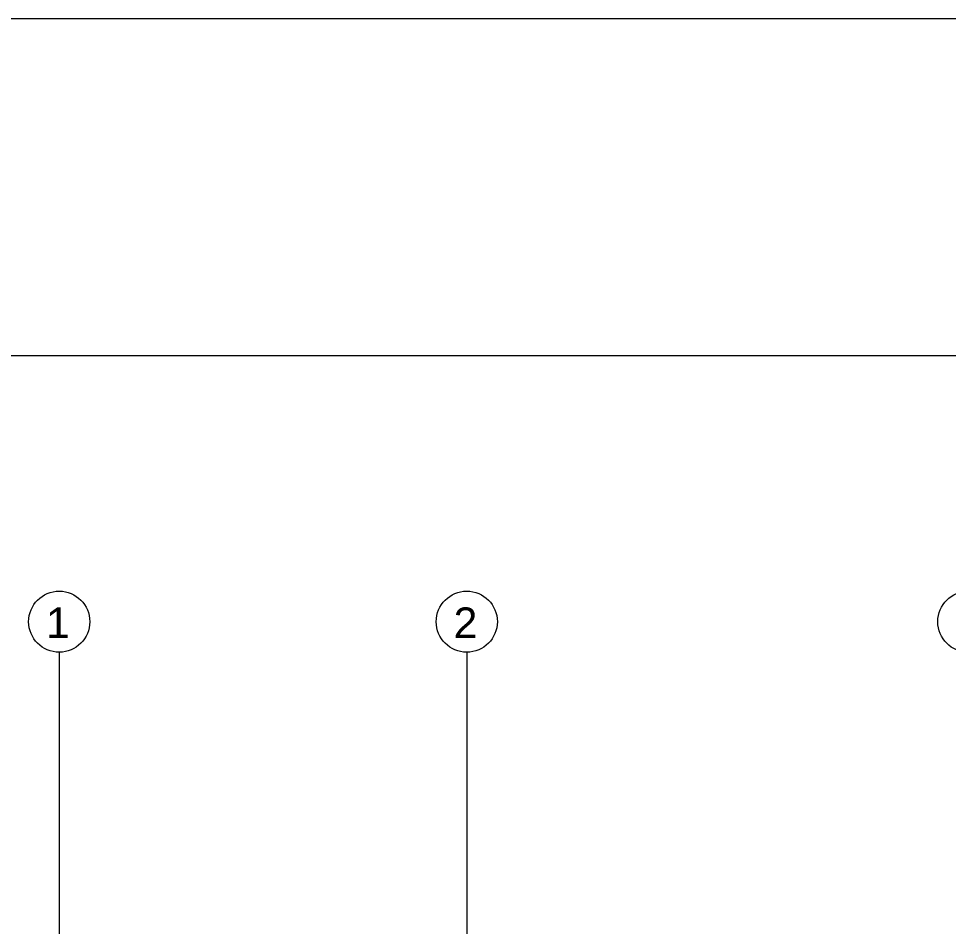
# Model space of a CAD drawing. Header units: millimetres. Extents: x 1531071 to 1560283, y -701792 to -691067.
# Drawn here: x 1545039 to 1546226, y -696203 to -695044 of the extents above; entities that cross this region are included whole.
import ezdxf

# ---------------------------------------------------------------- set-up
doc = ezdxf.new("R2010")
doc.units = ezdxf.units.MM
doc.header["$LTSCALE"] = 20
doc.header["$MEASUREMENT"] = 0
doc.linetypes.add('Dot & Dashed', pattern=[670.277762, 352.777767, -176.388884, 0, -141.111112])
for name, color, linetype, lineweight in [('OXLAR', 6, 'Continuous', 5), ('RAZMERI', 251, 'Continuous', 5), ('Shtamp', 7, 'Continuous', 15)]:
    doc.layers.add(name, color=color, linetype=linetype, lineweight=lineweight)
doc.styles.add('СГЕНЕРИР_СТИЛЬ_1', font='arial.ttf')

msp = doc.modelspace()

# ---------------------------------------------------------------- linework, layer by layer
at = {"layer": 'OXLAR', "color": 6, "linetype": 'Dot & Dashed', "ltscale": 0.15}
for p, q in [((1545091.1, -695853.3), (1545091.1, -699157)), ((1545611.1, -695853.3), (1545611.1, -699157))]:
    msp.add_line(p, q, dxfattribs=at)
at = {"layer": 'RAZMERI', "color": 0}
for centre in [(1545091.1, -695814.3), (1545611.1, -695814.3), (1546251.1, -695814.3)]:
    msp.add_circle(centre, 39, dxfattribs=at)
at = {"layer": 'Shtamp', "lineweight": 15}
for points in [[(1543416.1, -695044.4), (1551427.4, -695044.4), (1551427.4, -701792.1), (1543416.1, -701792.1)], [(1544121.1, -695474.7), (1550675.8, -695474.7), (1550675.8, -701306.2), (1544121.1, -701306.2)]]:
    msp.add_lwpolyline(points, close=True, dxfattribs=at)

# ---------------------------------------------------------------- texts
at = {"layer": 'RAZMERI', "color": 0, "style": 'СГЕНЕРИР_СТИЛЬ_1'}
for s, p in [('1', (1545074.3, -695835.1)), ('2', (1545594.3, -695835.1))]:
    msp.add_text(s, height=39, dxfattribs=at).set_placement(p)

doc.saveas('drawing.dxf')
